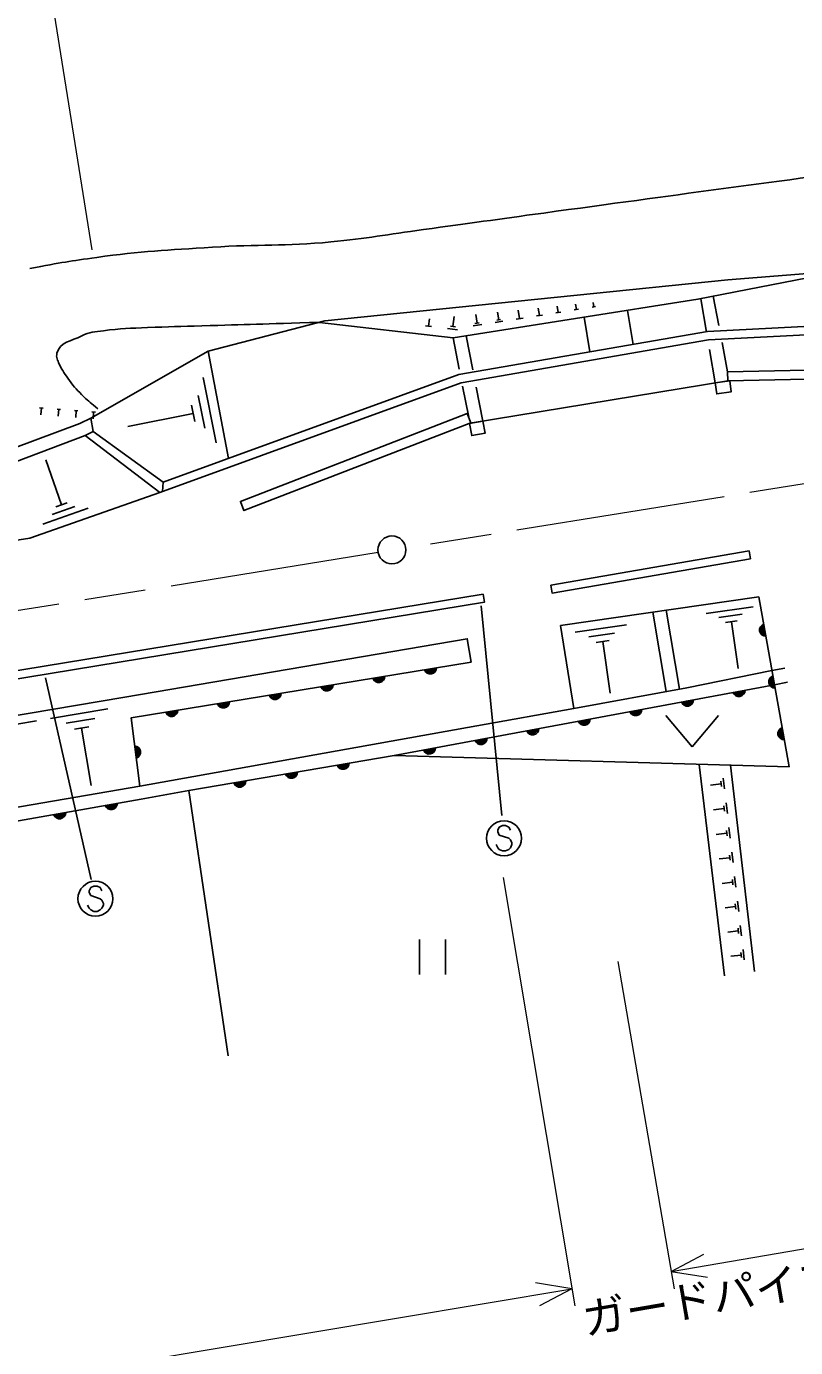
# Model space of a CAD drawing. Units: millimetres, scale not verified. Extents: x 40000 to 680000, y 20000 to 380000.
# Drawn here: x 449902 to 493892, y 242773 to 318272 of the extents above; entities that cross this region are included whole.
import ezdxf
from ezdxf.enums import TextEntityAlignment as Align

# ---------------------------------------------------------------- set-up
doc = ezdxf.new("R2010")
doc.units = ezdxf.units.MM
doc.header["$LTSCALE"] = 1000
doc.linetypes.add('CHAIN', pattern=[18.5, 12, -1.5, 3.5, -1.5])
for name, color, linetype, lineweight in [('M-BGD', 7, 'Continuous', 25), ('M-BMK', 2, 'CHAIN', 13), ('M-BMK-SRVR', 3, 'Continuous', 25), ('M-STR-HTXT', 7, 'Continuous', 13), ('M-STR-STRC', 7, 'Continuous', 25)]:
    doc.layers.add(name, color=color, linetype=linetype, lineweight=lineweight)
doc.styles.add('ＭＳ ゴシック', font='')
doc.styles.get('ＭＳ ゴシック').set_extended_font_data('MS Gothic')

msp = doc.modelspace()

# ---------------------------------------------------------------- linework, layer by layer
at = {"layer": 'M-BGD'}
for p, q in [((489499, 301185), (489182, 302853)), ((478110, 301575), (478033, 302063)), ((479240, 301754), (479173, 302179)), ((480322, 301925), (480264, 302290)), ((481480, 302108), (481234, 302070)), ((481357, 302089), (481309, 302396)), ((482449, 302262), (482248, 302230)), ((482349, 302246), (482309, 302497)), ((484272, 302044), (484600, 300103)), ((488471, 302714), (488797, 300799)), ((472899, 301136), (472948, 301557)), ((474291, 301120), (474359, 301700)), ((475802, 301337), (475553, 301298)), ((475677, 301318), (475599, 301815)), ((477151, 301423), (476708, 301353)), ((477023, 301517), (476802, 301482)), ((476912, 301499), (476842, 301942)), ((478305, 301606), (477915, 301544)), ((479410, 301781), (479070, 301727)), ((480467, 301948), (480176, 301902)), ((481792, 301652), (482129, 299675)), ((473067, 301116), (472730, 301155)), ((474564, 300941), (473984, 301009)), ((474436, 301103), (474146, 301137)), ((475053, 300585), (475436, 298642)), ((475946, 301233), (475448, 301154)), ((474656, 298695), (474307, 300467)), ((488964, 299813), (489290, 297897)), ((490002, 298534), (489685, 300202)), ((460288, 299710), (461455, 293587)), ((460004, 298210), (460751, 294474)), ((475197, 295941), (474848, 297713)), ((475279, 295597), (490013, 298016)), ((475629, 297660), (476012, 295717)), ((459724, 297183), (460098, 295315)), ((450657, 296477), (450856, 296462)), ((450756, 296469), (450725, 296071)), ((451654, 296400), (451853, 296384)), ((451753, 296392), (451722, 295993)), ((452651, 296322), (452850, 296307)), ((452750, 296315), (452719, 295916)), ((453648, 296245), (453847, 296230)), ((453747, 296237), (453716, 295839)), ((459444, 296156), (455708, 295409)), ((459351, 296622), (459537, 295689)), ((453255, 294890), (457529, 291644)), ((451913, 290927), (451006, 293509)), ((457717, 292228), (457691, 291703)), ((453431, 290735), (450848, 289827)), ((452672, 290831), (451381, 290377)), ((452236, 291040), (451590, 290813)), ((480451, 284041), (491794, 285666)), ((491794, 285666), (493516, 275952)), ((485736, 284798), (486489, 280258)), ((486492, 284906), (487258, 280400)), ((488783, 284729), (491458, 285113)), ((489500, 284491), (490837, 284682)), ((481209, 279286), (480451, 284041)), ((481277, 283654), (484228, 284077)), ((489882, 284204), (490551, 284300)), ((490217, 284252), (490600, 281577)), ((482067, 283390), (483543, 283602)), ((482489, 283074), (483227, 283180)), ((482858, 283127), (483281, 280175)), ((493285, 281605), (492539, 281460)), ((493430, 280805), (492682, 280655)), ((451279, 278720), (454561, 279275)), ((452169, 278449), (453810, 278726)), ((486473, 278897), (487973, 277097)), ((487973, 277097), (489473, 278897)), ((447195, 278029), (450486, 278586)), ((452648, 278108), (453469, 278247)), ((453059, 278177), (453614, 274895)), ((493516, 275952), (470931, 276612)), ((488375, 276102), (489819, 264026)), ((491537, 264270), (490172, 276050)), ((489636, 274986), (489021, 274915)), ((489618, 275140), (489654, 274832)), ((489754, 275311), (489826, 274696)), ((459199, 274601), (461442, 259452)), ((489801, 273576), (489189, 273505)), ((489783, 273729), (489818, 273423)), ((489918, 273899), (489989, 273288)), ((489965, 272170), (489357, 272100)), ((489947, 272322), (489982, 272019)), ((490081, 272491), (490151, 271884)), ((490244, 271088), (490314, 270485)), ((490128, 270769), (489525, 270699)), ((490110, 270919), (490145, 270618)), ((490406, 269688), (490475, 269089)), ((490291, 269371), (489692, 269302)), ((490274, 269521), (490308, 269222)), ((490436, 268127), (490471, 267829)), ((490568, 268292), (490636, 267698)), ((490453, 267978), (489859, 267909)), ((490615, 266589), (490025, 266520)), ((490598, 266736), (490632, 266441)), ((490729, 266901), (490797, 266310)), ((472376, 266090), (472376, 264090)), ((473876, 266090), (473876, 264090)), ((490777, 265203), (490190, 265135)), ((490760, 265350), (490794, 265057)), ((490889, 265514), (490957, 264927))]:
    msp.add_line(p, q, dxfattribs=at)
for points in [[(565884, 309210), (532289, 303095), (516807, 302284), (488856, 300839), (474638, 298379), (457717, 292228)], [(566016, 308399), (534519, 302803), (516833, 301800), (488910, 300357), (474763, 297908), (457529, 291644)], [(496717, 304324), (488306, 302682), (474307, 300467), (466670, 301361)], [(466977, 301441), (490010, 303782), (496717, 304324)], [(453588, 295890), (460288, 299710), (466977, 301441)], [(421387, 289915), (449133, 294150), (452951, 295587), (453588, 295890)], [(453588, 295890), (453722, 295124), (457717, 292228)], [(421979, 289019), (449329, 293413), (453255, 294890), (453722, 295124)], [(457529, 291644), (450101, 289035), (424600, 285052)], [(475338, 281947), (475115, 283280), (455537, 279948)], [(456385, 274864), (455889, 278757), (475338, 281947)], [(492539, 281460), (487664, 280475), (481209, 279286)], [(388581, 263458), (402261, 265283), (429855, 269363), (441236, 271429), (456461, 274110), (459199, 274601), (470931, 276612), (492682, 280655)], [(455537, 279948), (429680, 275573), (408559, 272213), (388551, 268944), (383368, 268212)], [(481209, 279286), (475665, 278307), (456385, 274864)], [(388512, 264063), (409996, 267069), (428754, 270115), (456385, 274864)]]:
    msp.add_lwpolyline(points, dxfattribs=at)
for points in [[(490013, 298016), (507936, 298395), (507926, 298912), (490002, 298534)], [(490124, 298018), (489290, 297897), (489380, 297276), (490214, 297397)], [(475323, 295613), (462344, 290600), (462139, 291131), (475118, 296145)], [(475250, 295585), (476012, 295717), (476131, 295026), (475369, 294894)], [(479890, 286338), (491230, 288299), (491307, 287849), (479968, 285888)], [(391145, 271914), (476022, 285827), (476097, 285366), (391221, 271452)]]:
    msp.add_lwpolyline(points, close=True, dxfattribs=at)
for centre, radius, start, end in [((492184, 283772), 354, 108.8546, 271.25978), ((492184, 283772), 283, 111.07864, 269.03574), ((492184, 283772), 212, 114.82497, 265.28941), ((492184, 283772), 142, 122.53669, 257.57768), ((492184, 283772), 100, 132.85436, 247.26002), ((473006, 281620), 354, 198.11339, 0.51857), ((470045, 281134), 354, 198.11339, 0.51857), ((470045, 281134), 283, 200.33743, 358.29453), ((470045, 281134), 212, 204.08376, 354.54821), ((470045, 281134), 142, 211.79549, 346.83648), ((470045, 281134), 100, 222.11315, 336.51881), ((473006, 281620), 283, 200.33743, 358.29453), ((473006, 281620), 212, 204.08376, 354.54821), ((473006, 281620), 142, 211.79549, 346.83648), ((473006, 281620), 100, 222.11315, 336.51881), ((492708, 280818), 354, 108.8546, 271.25978), ((492708, 280818), 283, 111.07864, 269.03574), ((492708, 280818), 212, 114.82497, 265.28941), ((492708, 280818), 142, 122.53669, 257.57768), ((492708, 280818), 100, 132.85436, 247.26002), ((464124, 280163), 354, 198.11339, 0.51857), ((464124, 280163), 283, 200.33743, 358.29453), ((464124, 280163), 212, 204.08376, 354.54821), ((464124, 280163), 142, 211.79549, 346.83648), ((464124, 280163), 100, 222.11315, 336.51881), ((467085, 280648), 354, 198.11339, 0.51857), ((467085, 280648), 283, 200.33743, 358.29453), ((467085, 280648), 212, 204.08376, 354.54821), ((467085, 280648), 142, 211.79549, 346.83648), ((467085, 280648), 100, 222.11315, 336.51881), ((490645, 280331), 354, 199.32613, 1.73131), ((490645, 280331), 283, 201.55017, 359.50727), ((490645, 280331), 212, 205.29649, 355.76094), ((490645, 280331), 142, 213.00822, 348.04921), ((490645, 280331), 100, 223.32588, 337.73155), ((461164, 279677), 354, 198.11339, 0.51857), ((461164, 279677), 283, 200.33743, 358.29453), ((461164, 279677), 212, 204.08376, 354.54821), ((461164, 279677), 142, 211.79549, 346.83648), ((461164, 279677), 100, 222.11315, 336.51881), ((487696, 279783), 354, 199.32613, 1.73131), ((487696, 279783), 283, 201.55017, 359.50727), ((487696, 279783), 212, 205.29649, 355.76094), ((487696, 279783), 142, 213.00822, 348.04921), ((487696, 279783), 100, 223.32588, 337.73155), ((458204, 279191), 354, 198.11339, 0.51857), ((458204, 279191), 283, 200.33743, 358.29453), ((458204, 279191), 212, 204.08376, 354.54821), ((458204, 279191), 142, 211.79549, 346.83648), ((458204, 279191), 100, 222.11315, 336.51881), ((481797, 278687), 354, 199.32613, 1.73131), ((481797, 278687), 283, 201.55017, 359.50727), ((481797, 278687), 212, 205.29649, 355.76094), ((481797, 278687), 142, 213.00822, 348.04921), ((481797, 278687), 100, 223.32588, 337.73155), ((484746, 279235), 354, 199.32613, 1.73131), ((484746, 279235), 283, 201.55017, 359.50727), ((484746, 279235), 212, 205.29649, 355.76094), ((484746, 279235), 142, 213.00822, 348.04921), ((484746, 279235), 100, 223.32588, 337.73155), ((478847, 278138), 354, 199.32613, 1.73131), ((478847, 278138), 283, 201.55017, 359.50727), ((478847, 278138), 212, 205.29649, 355.76094), ((478847, 278138), 142, 213.00822, 348.04921), ((478847, 278138), 100, 223.32588, 337.73155), ((493232, 277864), 354, 108.8546, 271.25978), ((493232, 277864), 283, 111.07864, 269.03574), ((493232, 277864), 212, 114.82497, 265.28941), ((493232, 277864), 142, 122.53669, 257.57768), ((493232, 277864), 100, 132.85436, 247.26002), ((456083, 276803), 354, 286.05444, 88.45962), ((456083, 276803), 283, 288.27848, 86.23558), ((475898, 277590), 354, 199.32613, 1.73131), ((475898, 277590), 283, 201.55017, 359.50727), ((475898, 277590), 212, 205.29649, 355.76094), ((475898, 277590), 142, 213.00822, 348.04921), ((475898, 277590), 100, 223.32588, 337.73155), ((456083, 276803), 212, 292.02481, 82.48926), ((456083, 276803), 142, 299.73654, 74.77753), ((456083, 276803), 100, 310.0542, 64.45987), ((472948, 277042), 354, 199.32613, 1.73131), ((472948, 277042), 283, 201.55017, 359.50727), ((472948, 277042), 212, 205.29649, 355.76094), ((472948, 277042), 142, 213.00822, 348.04921), ((472948, 277042), 100, 223.32588, 337.73155), ((465056, 275660), 354, 198.52236, 0.92754), ((465056, 275660), 283, 200.7464, 358.7035), ((465056, 275660), 212, 204.49273, 354.95718), ((465056, 275660), 142, 212.20446, 347.24545), ((465056, 275660), 100, 222.52212, 336.92779), ((468013, 276167), 354, 198.52236, 0.92754), ((468013, 276167), 283, 200.7464, 358.7035), ((468013, 276167), 212, 204.49273, 354.95718), ((468013, 276167), 142, 212.20446, 347.24545), ((468013, 276167), 100, 222.52212, 336.92779), ((462099, 275153), 354, 198.52236, 0.92754), ((462099, 275153), 283, 200.7464, 358.7035), ((462099, 275153), 212, 204.49273, 354.95718), ((462099, 275153), 142, 212.20446, 347.24545), ((462099, 275153), 100, 222.52212, 336.92779), ((451794, 273343), 354, 198.78243, 1.18761), ((451794, 273343), 283, 201.00647, 358.96357), ((451794, 273343), 212, 204.7528, 355.21725), ((451794, 273343), 142, 212.46453, 347.50552), ((454748, 273863), 354, 198.78243, 1.18761), ((454748, 273863), 283, 201.00647, 358.96357), ((454748, 273863), 212, 204.7528, 355.21725), ((454748, 273863), 142, 212.46453, 347.50552), ((454748, 273863), 100, 222.78219, 337.18785), ((451794, 273343), 100, 222.78219, 337.18785)]:
    msp.add_arc(centre, radius, start, end, dxfattribs=at)
for points, knots in [([(450104, 304440), (451912, 304786), (452424, 304861), (453920, 305073), (456488, 305436), (457947, 305489), (460535, 305656), (463181, 305827), (464677, 305711), (467317, 305956), (469393, 306149), (470542, 306385), (472608, 306664), (475295, 307028), (476798, 307245), (479485, 307609), (487294, 308668), (491667, 309282), (499484, 310285), (505102, 311007), (508266, 311276), (513891, 311943), (526587, 313448), (533716, 314164), (546390, 315852), (549903, 316319), (551854, 316703), (555373, 317126), (558912, 317551), (560082, 317649), (564456, 318018)], [0, 0, 0, 0, 1, 1, 1, 2, 2, 2, 3, 3, 3, 4, 4, 4, 5, 5, 5, 6, 6, 6, 7, 7, 7, 8, 8, 8, 9, 9, 9, 10, 10, 10, 10]), ([(466670, 301361), (463387, 301266), (462563, 301243), (459931, 301160), (458720, 301122), (458041, 301115), (456831, 301060), (455847, 301016), (455289, 301024), (454315, 300877), (453820, 300802), (453505, 300832), (453065, 300594), (452470, 300271), (451804, 300253), (451649, 299594), (451592, 299354), (451682, 299202), (451782, 298977), (451956, 298584), (452112, 298391), (452365, 298044), (452651, 297653), (452834, 297448), (453182, 297111), (453477, 296825), (453594, 296729), (453982, 296428)], [0, 0, 0, 0, 1, 1, 1, 2, 2, 2, 3, 3, 3, 4, 4, 4, 5, 5, 5, 6, 6, 6, 7, 7, 7, 8, 8, 8, 9, 9, 9, 9])]:
    msp.add_open_spline(points, degree=3, knots=knots, dxfattribs=at)
at = {"layer": 'M-BMK'}
for points in [[(565926, 304189), (539483, 299620), (508064, 294354), (471598, 288450)], [(470019, 288200), (447255, 284536), (417368, 279646), (398159, 276461), (387094, 274661), (372947, 272688)]]:
    msp.add_lwpolyline(points, dxfattribs=at)
at = {"layer": 'M-BMK-SRVR'}
msp.add_circle((470804, 288356), 800, dxfattribs=at)
at = {"layer": 'M-STR-HTXT'}
for p, q in [((453657, 305512), (449921, 328978)), ((477174, 269637), (481264, 245150)), ((483721, 264844), (486948, 246130)), ((486778, 247115), (498194, 249084)), ((486778, 247115), (488635, 248112)), ((486778, 247115), (488862, 246798)), ((389688, 230865), (481100, 246136)), ((481100, 246136), (479017, 246464)), ((481100, 246136), (479237, 245149))]:
    msp.add_line(p, q, dxfattribs=at)
at = {"layer": 'M-STR-STRC'}
for p, q in [((475913, 285153), (477083, 273176)), ((451003, 281039), (453602, 269531)), ((477127, 272609), (476945, 272518)), ((477308, 272609), (477127, 272609)), ((477490, 272518), (477308, 272609)), ((476945, 272518), (476854, 272336)), ((476854, 272336), (476854, 272245)), ((476854, 272245), (476945, 272063)), ((476945, 272063), (477490, 271881)), ((477581, 272336), (477490, 272518)), ((477490, 271881), (477581, 271790)), ((476854, 271336), (476763, 271518)), ((476945, 271245), (476854, 271336)), ((477127, 271154), (476945, 271245)), ((477308, 271154), (477127, 271154)), ((477490, 271245), (477308, 271154)), ((477581, 271336), (477490, 271245)), ((477581, 271790), (477672, 271609)), ((477672, 271518), (477581, 271336)), ((477672, 271609), (477672, 271518)), ((453577, 269059), (453486, 268877)), ((453486, 268877), (453486, 268786)), ((453486, 268786), (453577, 268604)), ((453759, 269150), (453577, 269059)), ((453941, 269150), (453759, 269150)), ((454123, 269059), (453941, 269150)), ((454214, 268877), (454123, 269059)), ((453486, 267877), (453395, 268059)), ((453577, 268604), (454123, 268423)), ((454123, 268423), (454214, 268332)), ((454214, 268332), (454305, 268150)), ((454305, 268059), (454214, 267877)), ((454305, 268150), (454305, 268059)), ((453577, 267786), (453486, 267877)), ((453759, 267695), (453577, 267786)), ((453941, 267695), (453759, 267695)), ((454123, 267786), (453941, 267695)), ((454214, 267877), (454123, 267786))]:
    msp.add_line(p, q, dxfattribs=at)
for centre in [(477218, 271881), (453850, 268423)]:
    msp.add_circle(centre, 1000, dxfattribs=at)

# ---------------------------------------------------------------- texts
at = {"layer": 'M-STR-HTXT', "style": 'ＭＳ ゴシック'}
msp.add_text('ガードパイプL=11.0', height=1833, rotation=9.782, dxfattribs=at).set_placement((493047, 244847), align=Align.BOTTOM_CENTER)

doc.saveas('drawing.dxf')
